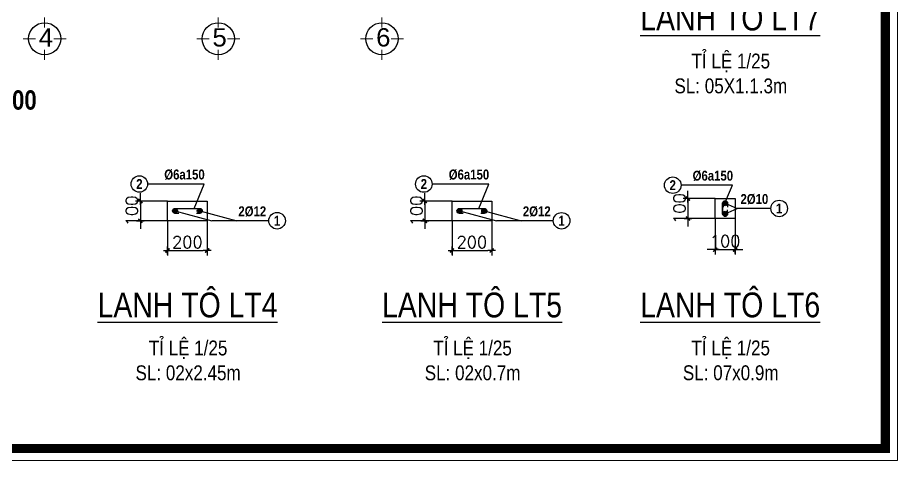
# Model space of a CAD drawing. Header units: millimetres. Extents: x 615730 to 2792744, y 139412 to 597571.
# Drawn here: x 1178904 to 1196640, y 230270 to 239208 of the extents above; entities that cross this region are included whole.
import ezdxf
from ezdxf.enums import TextEntityAlignment as Align

# ---------------------------------------------------------------- set-up
doc = ezdxf.new("R2010")
doc.units = ezdxf.units.MM
doc.header["$MEASUREMENT"] = 0
doc.header["$PDMODE"] = 34
doc.layers.get('0').update_dxf_attribs({"lineweight": 5})
doc.layers.add('0.1(9)', color=9, linetype='Continuous', lineweight=13)
doc.layers.add('thay', color=7, linetype='Continuous', lineweight=15)
for name, color, linetype in [('2L', 7, 'Continuous'), ('3L', 2, 'Continuous'), ('5L', 1, 'Continuous'), ('H', 252, 'Continuous'), ('netthay', 3, 'Continuous'), ('TEXT', 2, 'Continuous')]:
    doc.layers.add(name, color=color, linetype=linetype)
doc.styles.add('AVO', font='', dxfattribs={"height": 200})
doc.styles.add('H280', font='', dxfattribs={"height": 200})
doc.styles.add('KT OZON', font='', dxfattribs={"height": 200})
doc.styles.add('romans', font='romans.shx', dxfattribs={"height": 240})
doc.styles.get("Standard").update_dxf_attribs({"font": ''})
doc.styles.add('UNIVER', font='')
doc.styles.get('AVO').set_extended_font_data('VNI-Helve-Condense')
doc.styles.get('H280').set_extended_font_data('VNI-Avo')
doc.styles.get('KT OZON').set_extended_font_data('VNI-Helve')
doc.styles.get('Standard').set_extended_font_data('VNI-Avo')
doc.styles.get('UNIVER').set_extended_font_data('VNI-Helve-Condense', bold=True)
doc.dimstyles.new('25', dxfattribs={"dimtxt": 160, "dimasz": 80, "dimexe": 100, "dimexo": 0, "dimgap": 50, "dimtad": 1, "dimdec": 0, "dimlfac": 0.25, "dimdsep": 46, "dimtxsty": 'romans', "dimblk": ']', "dimcen": 50, "dimdle": 100, "dimclrd": 148, "dimclre": 148, "dimclrt": 2, "dimadec": 0, "dimazin": 0, "dimtfac": 0.4, "dimtdec": 0, "dimtix": 1, "dimtmove": 2, "dimatfit": 3, "dimldrblk": ']', "dimfxl": 1, "dimtvp": 0.004, "dimtolj": 1, "dimarcsym": 0})

# ---------------------------------------------------------------- blocks, each defined once
blk = doc.blocks.new(']')
for p, q in [((1, 0), (-1, 0)), ((0, 1), (0, -1))]:
    blk.add_line(p, q)
at = {"color": 9, "const_width": 0.4}
blk.add_lwpolyline([(-0.51, -0.51), (0.51, 0.51)], dxfattribs=at)
blk = doc.blocks.new('*D872')
at = {"layer": '2L', "color": 148, "lineweight": -2, "transparency": 16777216}
for p, q in [((1181378, 235586), (1181378, 235666)), ((1181926, 235506), (1181278, 235506)), ((1181378, 235506), (1181378, 235106)), ((1181926, 235106), (1181278, 235106)), ((1181378, 235026), (1181378, 234946))]:
    blk.add_line(p, q, dxfattribs=at)
at = {"layer": 'DEFPOINTS', "color": 0, "transparency": 16777216}
for p in [(1181926, 235506), (1181378, 235106), (1181926, 235106)]:
    blk.add_point(p, dxfattribs=at)
at = {"layer": '2L', "color": 148, "lineweight": -2, "transparency": 16777216, "xscale": 80, "yscale": 80, "zscale": 80}
for p, rotation in [((1181378, 235506), 270), ((1181378, 235106), 90)]:
    blk.add_blockref(']', p, dxfattribs=dict(at, rotation=rotation))
at = {"layer": '2L', "color": 2, "transparency": 16777216, "insert": (1181208, 235306), "char_height": 240, "attachment_point": 5, "rotation": 90, "style": 'romans'}
blk.add_mtext('\\A1;100', dxfattribs=at)
blk = doc.blocks.new('*D873')
at = {"layer": '2L', "color": 148, "lineweight": -2, "transparency": 16777216}
for p, q in [((1181926, 235106), (1181926, 234407)), ((1182726, 235106), (1182726, 234407)), ((1182006, 234507), (1182646, 234507))]:
    blk.add_line(p, q, dxfattribs=at)
at = {"layer": 'DEFPOINTS', "color": 0, "transparency": 16777216}
for p in [(1181926, 235106), (1182726, 235106), (1182726, 234507)]:
    blk.add_point(p, dxfattribs=at)
at = {"layer": '2L', "color": 148, "lineweight": -2, "transparency": 16777216, "xscale": 80, "yscale": 80, "zscale": 80, "rotation": 180}
blk.add_blockref(']', (1181926, 234507), dxfattribs=at)
at = {"layer": '2L', "color": 148, "lineweight": -2, "transparency": 16777216, "xscale": 80, "yscale": 80, "zscale": 80}
blk.add_blockref(']', (1182726, 234507), dxfattribs=at)
at = {"layer": '2L', "color": 2, "transparency": 16777216, "insert": (1182326, 234677), "char_height": 240, "attachment_point": 5, "style": 'romans'}
blk.add_mtext('\\A1;200', dxfattribs=at)
blk = doc.blocks.new('*D874')
at = {"layer": '2L', "color": 148, "lineweight": -2, "transparency": 16777216}
for p, q in [((1187113, 235586), (1187113, 235666)), ((1187661, 235506), (1187013, 235506)), ((1187113, 235506), (1187113, 235106)), ((1187661, 235106), (1187013, 235106)), ((1187113, 235026), (1187113, 234946))]:
    blk.add_line(p, q, dxfattribs=at)
at = {"layer": 'DEFPOINTS', "color": 0, "transparency": 16777216}
for p in [(1187661, 235506), (1187113, 235106), (1187661, 235106)]:
    blk.add_point(p, dxfattribs=at)
at = {"layer": '2L', "color": 148, "lineweight": -2, "transparency": 16777216, "xscale": 80, "yscale": 80, "zscale": 80}
for p, rotation in [((1187113, 235506), 270), ((1187113, 235106), 90)]:
    blk.add_blockref(']', p, dxfattribs=dict(at, rotation=rotation))
at = {"layer": '2L', "color": 2, "transparency": 16777216, "insert": (1186943, 235306), "char_height": 240, "attachment_point": 5, "rotation": 90, "style": 'romans'}
blk.add_mtext('\\A1;100', dxfattribs=at)
blk = doc.blocks.new('*D875')
at = {"layer": '2L', "color": 148, "lineweight": -2, "transparency": 16777216}
for p, q in [((1187661, 235106), (1187661, 234407)), ((1188461, 235106), (1188461, 234407)), ((1187741, 234507), (1188381, 234507))]:
    blk.add_line(p, q, dxfattribs=at)
at = {"layer": 'DEFPOINTS', "color": 0, "transparency": 16777216}
for p in [(1187661, 235106), (1188461, 235106), (1188461, 234507)]:
    blk.add_point(p, dxfattribs=at)
at = {"layer": '2L', "color": 148, "lineweight": -2, "transparency": 16777216, "xscale": 80, "yscale": 80, "zscale": 80, "rotation": 180}
blk.add_blockref(']', (1187661, 234507), dxfattribs=at)
at = {"layer": '2L', "color": 148, "lineweight": -2, "transparency": 16777216, "xscale": 80, "yscale": 80, "zscale": 80}
blk.add_blockref(']', (1188461, 234507), dxfattribs=at)
at = {"layer": '2L', "color": 2, "transparency": 16777216, "insert": (1188061, 234677), "char_height": 240, "attachment_point": 5, "style": 'romans'}
blk.add_mtext('\\A1;200', dxfattribs=at)
blk = doc.blocks.new('*D878')
at = {"layer": '2L', "color": 148, "lineweight": -2, "transparency": 16777216}
for p, q in [((1192418, 235634), (1192418, 235714)), ((1192967, 235554), (1192318, 235554)), ((1192418, 235554), (1192418, 235154)), ((1192967, 235154), (1192318, 235154)), ((1192418, 235074), (1192418, 234994))]:
    blk.add_line(p, q, dxfattribs=at)
at = {"layer": 'DEFPOINTS', "color": 0, "transparency": 16777216}
for p in [(1192967, 235554), (1192418, 235154), (1192967, 235154)]:
    blk.add_point(p, dxfattribs=at)
at = {"layer": '2L', "color": 148, "lineweight": -2, "transparency": 16777216, "xscale": 80, "yscale": 80, "zscale": 80}
for p, rotation in [((1192418, 235554), 270), ((1192418, 235154), 90)]:
    blk.add_blockref(']', p, dxfattribs=dict(at, rotation=rotation))
at = {"layer": '2L', "color": 2, "transparency": 16777216, "insert": (1192248, 235354), "char_height": 240, "attachment_point": 5, "rotation": 90, "style": 'romans'}
blk.add_mtext('\\A1;100', dxfattribs=at)
blk = doc.blocks.new('*D879')
at = {"layer": '2L', "color": 148, "lineweight": -2, "transparency": 16777216}
for p, q in [((1192967, 235154), (1192967, 234425)), ((1193367, 235154), (1193367, 234425)), ((1192887, 234525), (1192807, 234525)), ((1192967, 234525), (1193367, 234525)), ((1193447, 234525), (1193527, 234525))]:
    blk.add_line(p, q, dxfattribs=at)
at = {"layer": 'DEFPOINTS', "color": 0, "transparency": 16777216}
for p in [(1192967, 235154), (1193367, 235154), (1193367, 234525)]:
    blk.add_point(p, dxfattribs=at)
at = {"layer": '2L', "color": 148, "lineweight": -2, "transparency": 16777216, "xscale": 80, "yscale": 80, "zscale": 80}
blk.add_blockref(']', (1192967, 234525), dxfattribs=at)
at = {"layer": '2L', "color": 148, "lineweight": -2, "transparency": 16777216, "xscale": 80, "yscale": 80, "zscale": 80, "rotation": 180}
blk.add_blockref(']', (1193367, 234525), dxfattribs=at)
at = {"layer": '2L', "color": 2, "transparency": 16777216, "insert": (1193167, 234695), "char_height": 240, "attachment_point": 5, "style": 'romans'}
blk.add_mtext('\\A1;100', dxfattribs=at)
blk = doc.blocks.new('TRUC 1')
at = {"ltscale": 50}
blk.add_circle((0, -9525), 8572, dxfattribs=at)
at = {"layer": '0.1(9)', "ltscale": 50}
for p, q in [((0, -3572), (0, 1782)), ((-4942, -9525), (-11427, -9525)), ((4942, -9525), (11427, -9525)), ((0, -15478), (0, -20832))]:
    blk.add_line(p, q, dxfattribs=at)
at = {"layer": 'TEXT', "ltscale": 50, "style": 'H280'}
blk.add_attdef('1', text='', height=10478, dxfattribs=at).set_placement((-214, -4892), align=Align.CENTER)

msp = doc.modelspace()

# ---------------------------------------------------------------- hatches: boundary and pattern name
at = {"layer": '2L'}
for points in [[(1193116.5, 235460.3, -1), (1193216.5, 235460.3, -1)], [(1182026.3, 235306.1, -1), (1182126.3, 235306.1, -1)], [(1182526.3, 235306.1, -1), (1182626.3, 235306.1, -1)], [(1187761.4, 235305.7, -1), (1187861.4, 235305.7, -1)], [(1188261.4, 235305.7, -1), (1188361.4, 235305.7, -1)], [(1193116.5, 235248.6, 1), (1193216.5, 235248.6, 1)]]:
    msp.add_hatch(color=256, dxfattribs=at).paths.add_polyline_path(points)

# ---------------------------------------------------------------- linework, layer by layer
for p, q in [((1182666.4, 235848.6, -15.9), (1181524.8, 235848.6, -15.9)), ((1182464.8, 235356.1, -15.9), (1182666.4, 235848.6, -15.9)), ((1188401.6, 235848.2, -15.9), (1187259.9, 235848.2, -15.9)), ((1188199.9, 235355.7, -15.9), (1188401.6, 235848.2, -15.9)), ((1193318.2, 235824.9, -15.9), (1192277.3, 235824.9, -15.9)), ((1193116.5, 235354.5, -15.9), (1193318.2, 235824.9, -15.9)), ((1193166.5, 235460.3, -15.9), (1193406.6, 235354.5, -15.9)), ((1182076.3, 235306.1, -15.9), (1182821.2, 235106.1, -15.9)), ((1182576.3, 235306.1, -15.9), (1183321.2, 235106.1, -15.9)), ((1187811.4, 235305.7, -15.9), (1188556.4, 235105.7, -15.9)), ((1188311.4, 235305.7, -15.9), (1189056.4, 235105.7, -15.9)), ((1193166.5, 235248.6, -15.9), (1193406.6, 235354.5, -15.9)), ((1194089.9, 235355.3, -15.9), (1193406.6, 235354.5, -15.9)), ((1183967.5, 235107.5, -15.9), (1182821.2, 235106.1, -15.9)), ((1189702.6, 235107.1, -15.9), (1188556.4, 235105.7, -15.9))]:
    msp.add_line(p, q, dxfattribs=at)
at = {"layer": '2L', "elevation": -15.9}
for points in [[(1193366.5, 235554.5), (1193366.5, 235154.5), (1192966.5, 235154.5), (1192966.5, 235554.5)], [(1182726.3, 235506.1), (1182726.3, 235106.1), (1181926.3, 235106.1), (1181926.3, 235506.1)], [(1188461.4, 235505.7), (1188461.4, 235105.7), (1187661.4, 235105.7), (1187661.4, 235505.7)]]:
    msp.add_lwpolyline(points, close=True, dxfattribs=at)
at = {"layer": '2L'}
for centre, radius in [((1181358, 235848.6, -15.9), 166.8), ((1187093.1, 235848.2, -15.9), 166.8), ((1192110.4, 235824.9, -15.9), 166.8), ((1193166.5, 235460.3, -15.9), 50), ((1194256.7, 235355.3, -15.9), 166.8), ((1182076.3, 235306.1, -15.9), 50), ((1182576.3, 235306.1, -15.9), 50), ((1184134.3, 235107.5, -15.9), 166.8), ((1187811.4, 235305.7, -15.9), 50), ((1188311.4, 235305.7, -15.9), 50), ((1189869.5, 235107.1, -15.9), 166.8), ((1193166.5, 235248.6, -15.9), 50)]:
    msp.add_circle(centre, radius, dxfattribs=at)
at = {"layer": '3L', "elevation": -15.9}
for points in [[(1193116.5, 235248.6), (1193116.5, 235460.3, -0.4142136), (1193166.5, 235510.3, -0.4142136), (1193216.5, 235460.3), (1193216.5, 235383.6)], [(1193116.5, 235460.3), (1193116.5, 235248.6, 0.4142136), (1193166.5, 235198.6, 0.4142136), (1193216.5, 235248.6), (1193216.5, 235325.3)], [(1182151.7, 235256.1), (1182076.3, 235256.1, -0.4142136), (1182026.3, 235306.1), (1182026.3, 235306.1, -0.4142136), (1182076.3, 235356.1), (1182576.3, 235356.1, -0.4142136), (1182626.3, 235306.1), (1182626.3, 235306.1, -0.4142136), (1182576.3, 235256.1), (1182507.3, 235256.1)], [(1187886.8, 235255.7), (1187811.4, 235255.7, -0.4142136), (1187761.4, 235305.7), (1187761.4, 235305.7, -0.4142136), (1187811.4, 235355.7), (1188311.4, 235355.7, -0.4142136), (1188361.4, 235305.7), (1188361.4, 235305.7, -0.4142136), (1188311.4, 235255.7), (1188242.5, 235255.7)]]:
    msp.add_lwpolyline(points, format="xyb", dxfattribs=at)
at = {"layer": 'H', "const_width": 182.5, "elevation": -15.9}
msp.add_lwpolyline([(1160752.6, 230513.2), (1196396.4, 230513.2), (1196396.4, 255573.4), (1160752.6, 255573.4)], close=True, dxfattribs=at)
at = {"layer": 'thay', "linetype": 'Continuous', "elevation": -15.9}
msp.add_lwpolyline([(1160509.3, 230269.9), (1196639.7, 230269.9), (1196639.7, 255816.7), (1160509.3, 255816.7)], close=True, dxfattribs=at)

# ---------------------------------------------------------------- block references
at = {"layer": 'netthay', "lineweight": -2, "ltscale": 10}
ref = msp.add_blockref('TRUC 1', (1179449.2, 238421.3, -29.1), dxfattribs=dict(at, xscale=0.03778148023411632, yscale=0.03778148023411632, zscale=0.03778148023411632, rotation=180))
ref.add_attrib('1', '4', dxfattribs={"layer": 'TEXT', "color": 3, "ltscale": 50, "height": 370.2, "style": 'KT OZON'}).set_placement((1179475.8, 238624.3, -29.1), align=Align.CENTER)
ref = msp.add_blockref('TRUC 1', (1182949, 238421.3, -29.1), dxfattribs=dict(at, xscale=0.03778148023411632, yscale=0.03778148023411632, zscale=0.03778148023411632, rotation=180))
ref.add_attrib('1', '5', dxfattribs={"layer": 'TEXT', "color": 3, "ltscale": 50, "height": 370.2, "style": 'KT OZON'}).set_placement((1182975.7, 238624.3, -29.1), align=Align.CENTER)
ref = msp.add_blockref('TRUC 1', (1186249, 238421.3, -29.1), dxfattribs=dict(at, xscale=0.03778148023411632, yscale=0.03778148023411632, zscale=0.03778148023411632, rotation=180))
ref.add_attrib('1', '6', dxfattribs={"layer": 'TEXT', "color": 3, "ltscale": 50, "height": 370.2, "style": 'KT OZON'}).set_placement((1186275.7, 238624.3, -29.1), align=Align.CENTER)

# ---------------------------------------------------------------- texts
at = {"insert": (1173065.7, 237252.3, -15.9), "char_height": 390, "width": 26392.6, "attachment_point": 7}
msp.add_mtext('{\\fVNI-Helve-Condense|b1|i0|c0|p2;MAËT BAÈNG LANH TOÂ TL1/100}', dxfattribs=at)
at = {"layer": '2L', "style": 'AVO'}
for s, p in [('TÆ LEÄ 1/25', (1193281.5, 238180.7, -15.9)), ('SL: 05X1.1.3m', (1193281.5, 237679.7, -15.9)), ('TÆ LEÄ 1/25', (1182340.7, 232389.5, -15.9)), ('TÆ LEÄ 1/25', (1188075.8, 232389.1, -15.9)), ('TÆ LEÄ 1/25', (1193279.6, 232390.4, -15.9)), ('SL: 02x2.45m', (1182340.7, 231888.5, -15.9)), ('SL: 02x0.7m', (1188075.8, 231888.1, -15.9)), ('SL: 07x0.9m', (1193279.6, 231889.4, -15.9))]:
    msp.add_text(s, height=300, dxfattribs=at).set_placement(p, align=Align.CENTER)
at = {"layer": '2L', "style": 'UNIVER'}
for s, p in [('Þ6a150', (1181860, 235941.1, -15.9)), ('Þ6a150', (1187595.1, 235940.7, -15.9)), ('Þ6a150', (1192511.7, 235917.4, -15.9)), ('2Þ10', (1193476.4, 235446.4, -15.9)), ('2Þ12', (1183354, 235198.6, -15.9)), ('2Þ12', (1189089.1, 235198.2, -15.9))]:
    msp.add_text(s, height=200, dxfattribs=at).set_placement(p)
at = {"layer": '2L', "char_height": 200, "attachment_point": 5, "style": 'UNIVER'}
for s, insert in [('2', (1181358, 235848.6, -15.9)), ('2', (1187093.1, 235848.2, -15.9)), ('2', (1192110.4, 235824.9, -15.9)), ('1', (1194256.7, 235355.3, -15.9)), ('1', (1184134.3, 235107.5, -15.9)), ('1', (1189869.5, 235107.1, -15.9))]:
    msp.add_mtext(s, dxfattribs=dict(at, insert=insert))
at = {"layer": '5L', "style": 'AVO'}
for s, p in [('%%ULANH TOÂ LT7', (1193270.7, 238949, -15.9)), ('%%ULANH TOÂ LT4', (1182329.9, 233157.8, -15.9)), ('%%ULANH TOÂ LT5', (1188065, 233157.4, -15.9)), ('%%ULANH TOÂ LT6', (1193268.8, 233158.7, -15.9))]:
    msp.add_text(s, height=500, dxfattribs=at).set_placement(p, align=Align.CENTER)

# ---------------------------------------------------------------- dimensions: what is measured, and where the dimension line sits
at = {"layer": '2L'}
for base, p1, p2, picture, middle in [((1192418.2, 235154.5, -15.9), (1192966.5, 235554.5, -15.9), (1192966.5, 235154.5, -15.9), '*D878', (1192248.2, 235354.5, -15.9)), ((1181377.9, 235106.1, -15.9), (1181926.3, 235506.1, -15.9), (1181926.3, 235106.1, -15.9), '*D872', (1181207.9, 235306.1, -15.9)), ((1187113.1, 235105.7, -15.9), (1187661.4, 235505.7, -15.9), (1187661.4, 235105.7, -15.9), '*D874', (1186943.1, 235305.7, -15.9))]:
    dim = msp.add_linear_dim(base=base, p1=p1, p2=p2, angle=90, dimstyle='25', dxfattribs=at)
    dim.commit()
    dim.dimension.update_dxf_attribs({"geometry": picture, "text_midpoint": middle})
for base, p1, p2, picture, middle in [((1182726.3, 234507, -15.9), (1181926.3, 235106.1, -15.9), (1182726.3, 235106.1, -15.9), '*D873', (1182326.3, 234677, -15.9)), ((1188461.4, 234506.6, -15.9), (1187661.4, 235105.7, -15.9), (1188461.4, 235105.7, -15.9), '*D875', (1188061.4, 234676.6, -15.9)), ((1193366.5, 234525.1, -15.9), (1192966.5, 235154.5, -15.9), (1193366.5, 235154.5, -15.9), '*D879', (1193166.5, 234695.1, -15.9))]:
    dim = msp.add_linear_dim(base=base, p1=p1, p2=p2, dimstyle='25', dxfattribs=at)
    dim.commit()
    dim.dimension.update_dxf_attribs({"geometry": picture, "text_midpoint": middle})

doc.saveas('drawing.dxf')
